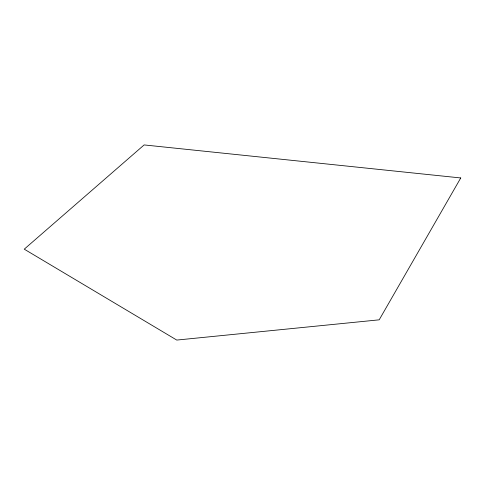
<?xml version="1.0" encoding="UTF-8"?>
<svg xmlns="http://www.w3.org/2000/svg" width="485" height="485" viewBox="0 0 485 485"><rect width="100%" height="100%" fill="white"/><g stroke="black" fill="none" stroke-linecap="round" stroke-linejoin="round"><path stroke-width="0.73" d="M460.75 177.953L379.197 319.827L176.764 340.07L24.25 249.169L144.13 144.93L460.75 177.953"/></g></svg>
